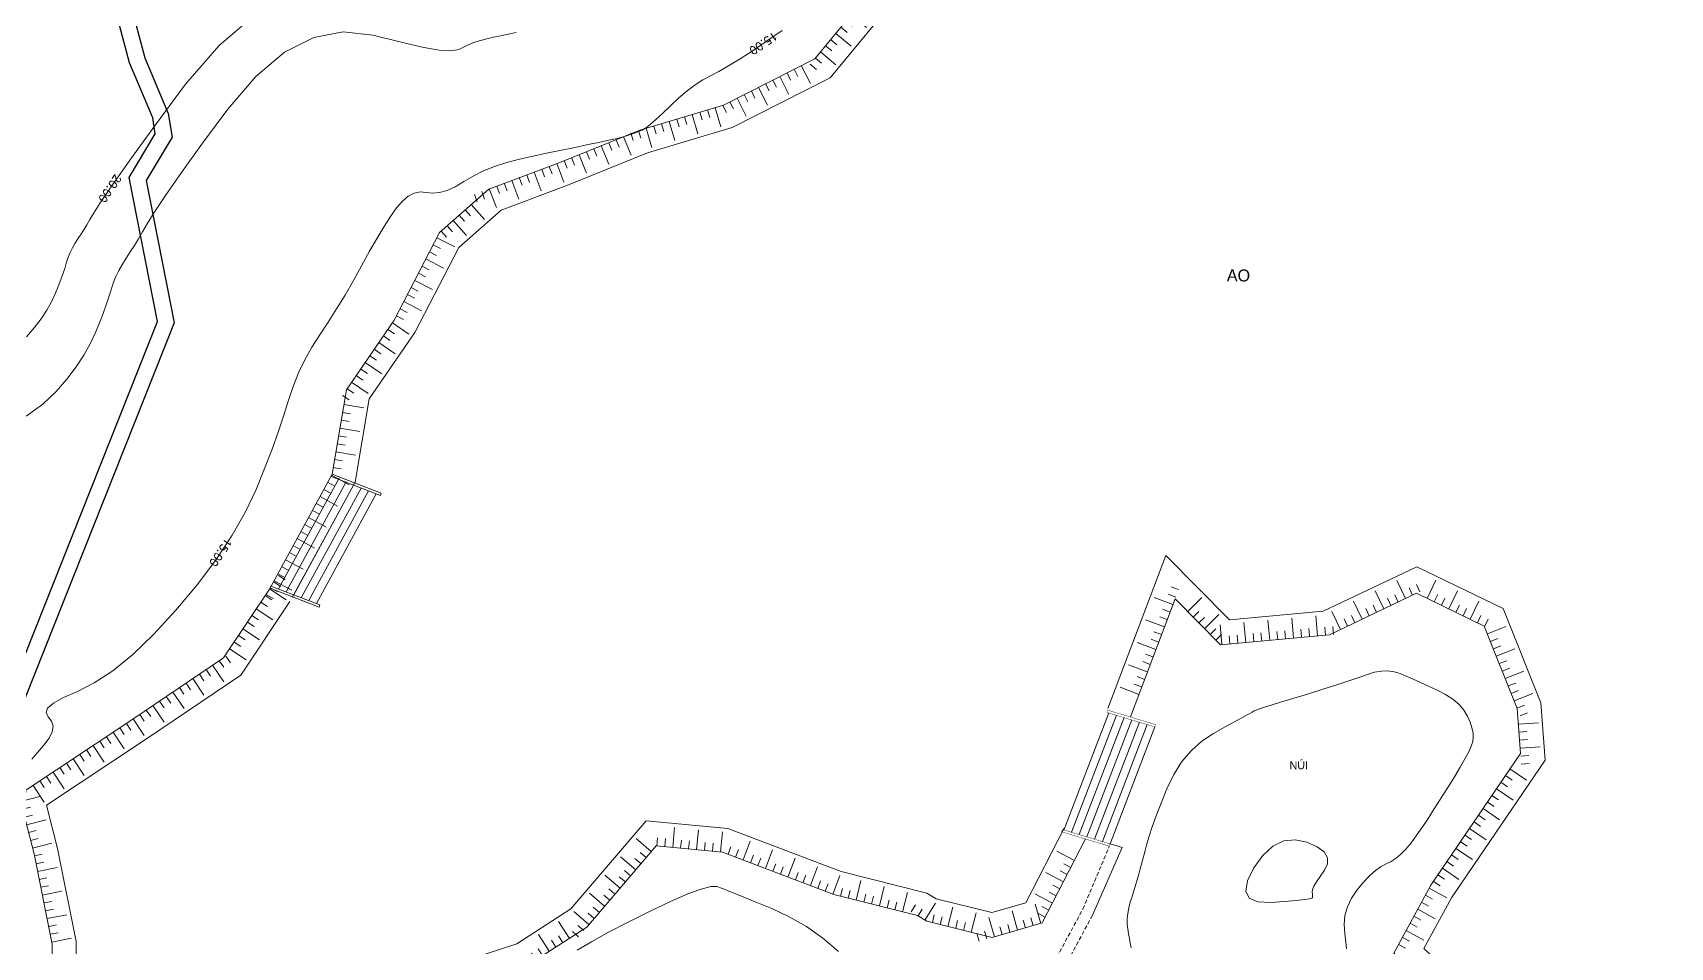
# Model space of a CAD drawing. Header units: inches. Extents: x 496359 to 501064, y 2374078 to 2377203.
# Drawn here: x 496846.4 to 497051, y 2376602.1 to 2376716.4 of the extents above; entities that cross this region are included whole.
import ezdxf
from ezdxf.enums import TextEntityAlignment as Align

# ---------------------------------------------------------------- set-up
doc = ezdxf.new("R2010")
doc.units = ezdxf.units.IN
doc.header["$MEASUREMENT"] = 0
doc.linetypes.add('DASHED', pattern=[0.75, 0.5, -0.25])
for name, color, linetype in [('chu', 6, 'Continuous'), ('MANH', 147, 'Continuous'), ('NOI', 2, 'Continuous'), ('tl', 8, 'Continuous')]:
    doc.layers.add(name, color=color, linetype=linetype)
for name, color, linetype, lineweight in [('LC Net dam 1', 30, 'Continuous', 30), ('LC Net manh', 239, 'Continuous', 5), ('manh1', 67, 'Continuous', 13)]:
    doc.layers.add(name, color=color, linetype=linetype, lineweight=lineweight)
doc.styles.get("Standard").update_dxf_attribs({"font": 'vnsimli.shx', "height": 2})
doc.styles.add('style1', font='')
doc.styles.get('style1').set_extended_font_data('.VnAvantH')

# ---------------------------------------------------------------- blocks, each defined once
blk = doc.blocks.new('t2')
at = {"layer": 'tl', "color": 250, "lineweight": 0}
for p, q in [((-2, 0), (-2, -1)), ((-1, 0), (-1, -1)), ((0, 0), (0, -2.5))]:
    blk.add_line(p, q, dxfattribs=at)
blk = doc.blocks.new('t1')
at = {"layer": 'tl', "color": 250, "lineweight": 0}
for p, q in [((0, 0), (0, 2.5)), ((-2, 0), (-2, 1)), ((-1, 0), (-1, 1))]:
    blk.add_line(p, q, dxfattribs=at)
blk = doc.blocks.new('Nền HT mới')
at = {"layer": 'MANH', "color": 2, "lineweight": 0, "elevation": -28.38}
for points in [[(148.66, 366.49), (156.27, 380.45), (158.08, 391.02), (164.05, 399.72), (169.7, 410.66), (175.84, 416.08), (184.53, 419.33), (194.71, 423.43), (205.17, 426.56), (216.58, 432.35), (221.83, 438.71)], [(335.87, 302.47), (313.11, 308.45), (296.58, 313.55), (288.91, 320.62), (293.55, 329.12), (304.75, 345.58), (304.34, 351.21), (300.22, 361.5), (291.78, 365.59), (280.91, 360.42), (267.27, 359.17), (261.59, 364.89), (256.01, 350.16)], [(151.3, 365.05), (159.15, 379.46), (160.92, 389.86), (166.63, 398.18), (172.11, 408.78), (177.41, 413.46), (185.61, 416.54), (195.7, 420.6), (206.28, 423.77), (218.5, 429.96), (223.89, 436.49)], [(334.87, 305.83), (313.94, 311.34), (298.11, 316.22), (292.67, 321.24), (296.12, 327.56), (307.82, 344.75), (307.3, 351.89), (302.57, 363.7), (291.79, 368.91), (280.1, 363.36), (268.41, 362.28), (260.43, 370.31), (253.2, 351.22)], [(157.15, 379.98), (149.6, 366.13)], [(158.03, 379.5), (150.54, 365.76)], [(158.95, 379.1), (151.48, 365.4)], [(159.89, 378.73), (152.42, 365.03)], [(156.17, 380.17), (162.31, 377.8)], [(156.27, 380.45), (162.41, 378.08)], [(160.83, 378.37), (153.37, 364.67)], [(161.77, 378), (154.31, 364.31)], [(148.52, 366.22), (142.72, 357.54), (131.4, 349.88), (117.14, 340.43), (119.04, 333.05), (121.31, 321.76), (121.41, 310.36)], [(180.66, 319.09), (188.1, 323.89), (196.77, 334.05), (205.05, 333.26), (218.96, 327.97), (229.42, 325.33), (230.57, 324.62), (238.75, 322.61), (245, 324.41), (250.4, 334.9)], [(148.52, 366.22), (154.65, 363.85)], [(148.63, 366.5), (154.76, 364.13)], [(151.01, 364.56), (144.89, 355.38), (133.07, 347.39), (120.58, 339.11), (121.96, 333.72), (124.31, 322.08), (124.41, 310.93)], [(170.17, 318.81), (179.36, 321.82), (186.1, 326.17), (195.5, 337.18), (205.73, 336.21), (219.86, 330.84), (230.6, 328.12), (231.74, 327.42), (238.69, 325.71), (242.93, 326.93), (247.73, 336.27)], [(247.71, 336.02), (253.3, 350.64)], [(248.67, 335.74), (254.26, 350.35)], [(249.63, 335.45), (255.22, 350.06)], [(250.59, 335.16), (256.18, 349.77)], [(251.55, 334.87), (257.14, 349.48)], [(252.51, 334.58), (258.1, 349.19)], [(253.47, 334.29), (259.06, 348.9)]]:
    blk.add_lwpolyline(points, dxfattribs=at)
at = {"layer": 'MANH', "color": 3, "lineweight": 0, "elevation": -28.38}
for points in [[(162.31, 377.8), (162.41, 378.08)], [(148.52, 366.22), (148.63, 366.5)], [(154.65, 363.85), (154.76, 364.13)]]:
    blk.add_lwpolyline(points, dxfattribs=at)
at = {"layer": 'MANH', "color": 2, "lineweight": 0, "const_width": 0.05, "elevation": -28.38}
for points in [[(253.1, 350.7), (259.06, 348.9), (259.14, 349.19), (253.19, 350.99), (253.1, 350.7)], [(247.42, 335.8), (253.38, 334), (253.46, 334.29), (247.51, 336.08), (247.42, 335.8)]]:
    blk.add_lwpolyline(points, dxfattribs=at)
at = {"layer": 'MANH', "color": 3, "linetype": 'DASHED', "lineweight": 0, "elevation": -28.38}
for points in [[(243.94, 314.85), (250.09, 326.15), (253.38, 334)], [(251.28, 325.38), (245.21, 314.05)]]:
    blk.add_lwpolyline(points, dxfattribs=at)
at = {"layer": 'MANH', "lineweight": 0, "elevation": -28.38}
for points in [[(254.99, 333.85), (251.28, 325.38)], [(253.47, 334.29), (254.99, 333.85)]]:
    blk.add_lwpolyline(points, dxfattribs=at)
at = {"layer": 'manh1', "color": 1, "lineweight": 0, "elevation": -28.38}
for points in [[(212.5, 435.91), (210.69, 434.63), (208.88, 433.4), (207.25, 432.34), (205.81, 431.46), (204.58, 430.76), (203.54, 430.22), (202.59, 429.71), (201.62, 429.09), (200.62, 428.35), (199.59, 427.47), (198.54, 426.48), (197.55, 425.53), (196.7, 424.73), (195.99, 424.12), (195.42, 423.7), (195, 423.45), (194.64, 423.3), (194.29, 423.16), (193.93, 423.03), (193.57, 422.9), (193.17, 422.77), (192.64, 422.61), (191.88, 422.42), (190.85, 422.19), (189.58, 421.91), (188.06, 421.59), (186.42, 421.25), (184.74, 420.9), (183.07, 420.55), (181.39, 420.19), (179.71, 419.82), (178.1, 419.4), (176.58, 418.91), (175.19, 418.35), (173.9, 417.71), (172.73, 417.01), (171.65, 416.37), (170.64, 415.91), (169.71, 415.64), (168.84, 415.57), (168.04, 415.65), (167.28, 415.72), (166.53, 415.58), (165.79, 415.2), (165.06, 414.58), (164.34, 413.73), (163.59, 412.66), (162.78, 411.4), (161.9, 409.94), (160.97, 408.31), (159.97, 406.5), (158.94, 404.65), (157.89, 402.84), (156.84, 401.12), (155.79, 399.47), (154.74, 397.89), (153.75, 396.33), (152.85, 394.74), (152.07, 393.11), (151.41, 391.43), (150.83, 389.71), (150.25, 387.86), (149.57, 385.83), (148.77, 383.6), (147.84, 381.16), (146.77, 378.54), (145.45, 375.75), (143.8, 372.84), (141.8, 369.82), (139.44, 366.68), (136.77, 363.49), (134.01, 360.49), (131.37, 357.95), (128.88, 355.92), (126.57, 354.39), (124.46, 353.33), (122.7, 352.56), (121.45, 351.88), (120.73, 351.26), (120.54, 350.69), (120.82, 350.17), (121.23, 349.63), (121.41, 349.01), (121.31, 348.3), (120.92, 347.5), (120.27, 346.62), (119.5, 345.73), (118.76, 344.89)], [(186.9, 321.01), (188.7, 322.07), (190.82, 323.24), (193.25, 324.51), (195.94, 325.85), (198.54, 327.09), (200.72, 328.03), (202.4, 328.65), (203.6, 328.96), (204.36, 328.95), (205.07, 328.7), (206.07, 328.3), (207.43, 327.75), (209.15, 327.06), (211.2, 326.22), (213.39, 325.19), (215.54, 323.96), (217.59, 322.5), (219.56, 320.83)], [(146.47, 437.67), (142.16, 434.03), (137.97, 429.17), (134.2, 424.1), (131.14, 419.85), (128.83, 416.6), (127.29, 414.35), (126.46, 413.05), (126.01, 412.28), (125.63, 411.62), (125.25, 411), (124.88, 410.41), (124.5, 409.85), (124.15, 409.3), (123.83, 408.73), (123.56, 408.16), (123.32, 407.56), (123.11, 406.95), (122.91, 406.29), (122.67, 405.57), (122.38, 404.78), (122.05, 403.92), (121.67, 402.98), (121.21, 401.99), (120.62, 400.96), (119.91, 399.89), (119.06, 398.77), (118.08, 397.62)]]:
    blk.add_lwpolyline(points, dxfattribs=at)
at = {"layer": 'manh1', "lineweight": 0, "elevation": -28.38}
for points in [[(179.28, 435.64), (178.28, 435.44), (177.33, 435.24), (176.44, 435.04), (175.6, 434.86), (174.81, 434.66), (174.07, 434.42), (173.4, 434.15), (172.76, 433.84), (172.12, 433.52), (171.19, 433.34), (169.67, 433.43), (167.52, 433.82), (164.73, 434.48), (161.35, 435.32), (157.67, 435.71), (153.98, 435.03), (150.34, 433.17), (146.74, 430.14), (143.25, 426.08), (140.08, 421.82), (137.46, 418.16), (135.45, 415.27), (134.03, 413.14), (133.16, 411.74), (132.59, 410.75), (132.08, 409.86), (131.57, 409.02), (131.06, 408.23), (130.55, 407.46), (130.07, 406.7), (129.64, 405.93), (129.26, 405.15), (128.94, 404.34), (128.66, 403.5), (128.38, 402.61), (128.05, 401.62), (127.66, 400.54), (127.21, 399.37), (126.69, 398.09), (126.06, 396.75), (125.26, 395.34), (124.28, 393.87), (123.13, 392.35), (121.79, 390.79), (120.13, 389.22), (118.04, 387.7)], [(256.12, 321.3), (256, 321.87), (255.9, 322.46), (255.79, 323.05), (255.69, 323.66), (255.62, 324.28), (255.61, 324.93), (255.68, 325.59), (255.81, 326.28), (256, 326.99), (256.22, 327.71), (256.44, 328.42), (256.66, 329.12), (256.86, 329.81), (257.06, 330.5), (257.25, 331.19), (257.45, 331.92), (257.65, 332.67), (257.86, 333.45), (258.08, 334.28), (258.36, 335.24), (258.75, 336.4), (259.25, 337.78), (259.86, 339.39), (260.58, 341.18), (261.44, 342.97), (262.46, 344.58), (263.63, 345.97), (264.95, 347.13), (266.39, 348.08), (267.78, 348.86), (268.94, 349.49), (269.85, 349.98), (270.5, 350.35), (270.92, 350.58), (271.21, 350.75), (271.47, 350.89), (271.73, 351.01), (272, 351.12), (272.29, 351.22), (272.77, 351.37), (273.59, 351.62), (274.77, 351.98), (276.3, 352.45), (278.16, 353.01), (280.07, 353.6), (281.8, 354.15), (283.3, 354.64), (284.57, 355.08), (285.62, 355.45), (286.53, 355.73), (287.38, 355.88), (288.19, 355.9), (288.97, 355.8), (289.71, 355.56), (290.48, 355.24), (291.33, 354.87), (292.26, 354.46), (293.28, 354), (294.36, 353.5), (295.4, 352.95), (296.32, 352.35), (297.08, 351.69), (297.68, 350.99), (298.14, 350.23), (298.46, 349.49), (298.69, 348.8), (298.82, 348.17), (298.85, 347.6), (298.78, 347.08), (298.6, 346.51), (298.28, 345.79), (297.81, 344.9), (297.22, 343.86), (296.5, 342.68), (295.75, 341.47), (295.06, 340.37), (294.44, 339.39), (293.9, 338.54), (293.43, 337.8), (292.99, 337.12), (292.52, 336.43), (292.03, 335.72), (291.51, 335), (290.96, 334.27), (290.39, 333.58), (289.8, 332.99), (289.21, 332.49), (288.6, 332.1), (287.98, 331.79), (287.34, 331.45), (286.65, 330.96), (285.92, 330.32), (285.15, 329.52), (284.36, 328.56), (283.65, 327.51), (283.14, 326.44), (282.82, 325.34), (282.72, 324.22), (282.8, 323.11), (282.94, 322.07), (283.03, 321.19)]]:
    blk.add_lwpolyline(points, dxfattribs=at)
at = {"layer": 'manh1', "color": 1, "lineweight": 0, "elevation": -28.38}
blk.add_lwpolyline([(279.71, 330.22), (279.26, 329.55), (278.95, 329.01), (278.78, 328.58), (278.74, 328.26), (278.76, 328.03), (278.77, 327.84), (278.77, 327.69), (278.75, 327.57), (278.68, 327.49), (278.4, 327.42), (277.75, 327.33), (276.71, 327.21), (275.28, 327.09), (273.55, 326.97), (271.94, 327.06), (270.87, 327.52), (270.44, 328.39), (270.63, 329.67), (271.42, 331.28), (272.56, 332.84), (273.83, 333.99), (275.19, 334.65), (276.61, 334.81), (278.06, 334.51), (279.33, 333.94), (280.21, 333.28), (280.64, 332.56), (280.64, 331.79), (280.25, 330.99)], close=True, dxfattribs=at)
at = {"layer": 'NOI', "lineweight": 0}
for name, p, rotation in [('t2', (221.11, 437.84, -28.38), 50.47385117664297), ('t2', (219.2, 435.52, -28.38), 50.47385117664297), ('t2', (217.29, 433.21, -28.38), 50.47385117664297), ('t2', (212.22, 430.14, -28.38), 26.88921304232802), ('t2', (214.9, 431.5, -28.38), 26.88921304232802), ('t2', (209.55, 428.79, -28.38), 26.88921304232802), ('t2', (204.13, 426.25, -28.38), 16.67320851308914), ('t2', (206.87, 427.43, -28.38), 26.88921304232802), ('t2', (195.5, 423.67, -28.38), 16.67320851308914), ('t2', (198.38, 424.53, -28.38), 16.67320851308914), ('t2', (201.25, 425.39, -28.38), 16.67320851308914), ('t2', (189.91, 421.5, -28.38), 21.91599649004822), ('t2', (192.7, 422.62, -28.38), 21.91599649004822), ('t2', (187.13, 420.38, -28.38), 21.91599649004822), ('t2', (181.54, 418.21, -28.38), 20.54009833437145), ('t2', (184.34, 419.27, -28.38), 20.54009833437145), ('t2', (175.92, 416.11, -28.38), 20.54009833437145), ('t2', (178.73, 417.16, -28.38), 20.54009833437145), ('t2', (173.65, 414.15, -28.38), 41.4349646665551), ('t2', (171.4, 412.16, -28.38), 41.4349646665551), ('t2', (169.37, 410.01, -28.38), 62.66886279140196), ('t2', (167.99, 407.35, -28.38), 62.66886279140196), ('t2', (166.61, 404.68, -28.38), 62.66886279140196), ('t2', (165.23, 402.02, -28.38), 62.66886279140196), ('t2', (163.81, 399.38, -28.38), 55.55306554946944), ('t2', (162.11, 396.91, -28.38), 55.55306554946944), ('t2', (160.42, 394.43, -28.38), 55.55306554946944), ('t2', (158.72, 391.96, -28.38), 55.55306554946944), ('t2', (157.76, 389.18, -28.38), 80.31904674997766), ('t2', (157.26, 386.23, -28.38), 80.31904674997766), ('t2', (156.75, 383.27, -28.38), 80.31904674997766), ('t2', (156.2, 380.33, -28.38), 61.41019977919007), ('t2', (154.77, 377.69, -28.38), 61.41019977919007), ('t2', (153.33, 375.06, -28.38), 61.41019977919007), ('t2', (151.9, 372.43, -28.38), 61.41019977919007), ('t2', (150.46, 369.79, -28.38), 61.41019977919007), ('t2', (149.03, 367.16, -28.38), 61.41019977919007), ('t1', (148.47, 366.15, -28.38), 236.2831340815078), ('t2', (261.32, 364.18, -28.38), 249.2567714164538), ('t2', (287.67, 363.63, -28.38), 205.4361311640777), ('t2', (290.37, 364.92, -28.38), 205.4361311640777), ('t2', (293.08, 364.96, -28.38), 154.1935068962301), ('t1', (146.8, 363.65, -28.38), 236.2831340815078), ('t2', (263.17, 363.3, -28.38), 134.7994837859796), ('t2', (282.25, 361.05, -28.38), 205.4361311640777), ('t2', (284.96, 362.34, -28.38), 205.4361311640777), ('t2', (295.78, 363.65, -28.38), 154.1935068962301), ('t2', (298.48, 362.34, -28.38), 154.1935068962301), ('t1', (145.14, 361.15, -28.38), 236.2831340815078), ('t2', (260.26, 361.38, -28.38), 249.2567714164538), ('t2', (265.28, 361.17, -28.38), 134.7994837859796), ('t2', (270.43, 359.46, -28.38), 185.2442486527462), ('t2', (273.42, 359.73, -28.38), 185.2442486527462), ('t2', (276.41, 360.01, -28.38), 185.2442486527462), ('t2', (279.4, 360.28, -28.38), 185.2442486527462), ('t1', (143.47, 358.66, -28.38), 236.2831340815078), ('t2', (259.19, 358.57, -28.38), 249.2567714164538), ('t2', (267.45, 359.18, -28.38), 185.2442486527462), ('t2', (300.62, 360.51, -28.38), 111.8207192894364), ('t2', (258.13, 355.77, -28.38), 249.2567714164538), ('t2', (301.73, 357.73, -28.38), 111.8207192894364), ('t1', (138.87, 354.93, -28.38), 214.0655178886717), ('t1', (141.35, 356.61, -28.38), 214.0655178886717), ('t1', (136.38, 353.25, -28.38), 214.0655178886717), ('t2', (257.07, 352.96, -28.38), 249.2567714164538), ('t2', (302.85, 354.94, -28.38), 111.8207192894364), ('t1', (133.9, 351.57, -28.38), 214.0655178886717), ('t2', (303.96, 352.16, -28.38), 111.8207192894364), ('t1', (131.41, 349.89, -28.38), 214.0655178886717), ('t1', (128.91, 348.23, -28.38), 213.5554762920593), ('t2', (304.49, 349.24, -28.38), 94.16746446645136), ('t1', (123.91, 344.92, -28.38), 213.5554762920593), ('t1', (126.41, 346.57, -28.38), 213.5554762920593), ('t2', (304.71, 346.24, -28.38), 94.16746446645136), ('t1', (121.41, 343.26, -28.38), 213.5554762920593), ('t1', (117.36, 339.58, -28.38), 284.3890641794374), ('t1', (118.91, 341.6, -28.38), 213.5554762920593), ('t2', (303.44, 343.65, -28.38), 55.75678078822497), ('t2', (301.75, 341.17, -28.38), 55.75678078822497), ('t1', (118.11, 336.67, -28.38), 284.3890641794374), ('t2', (300.07, 338.69, -28.38), 55.75678078822497), ('t1', (118.85, 333.76, -28.38), 284.3890641794374), ('t1', (198.83, 333.85, -28.38), 354.5676882788097), ('t1', (201.81, 333.57, -28.38), 354.5676882788097), ('t1', (204.8, 333.29, -28.38), 354.5676882788097), ('t2', (298.38, 336.21, -28.38), 55.75678078822497), ('t1', (196.16, 333.34, -28.38), 49.52258010457263), ('t1', (207.62, 332.28, -28.38), 339.1706621884584), ('t1', (210.42, 331.22, -28.38), 339.1706621884584), ('t2', (296.69, 333.73, -28.38), 55.75678078822497), ('t1', (119.48, 330.83, -28.38), 281.3873494302363), ('t1', (194.22, 331.06, -28.38), 49.52258010457263), ('t1', (213.23, 330.15, -28.38), 339.1706621884584), ('t1', (216.03, 329.08, -28.38), 339.1706621884584), ('t1', (249.03, 332.23, -28.38), 62.75863610157096), ('t1', (120.07, 327.89, -28.38), 281.3873494302363), ('t1', (192.27, 328.77, -28.38), 49.52258010457263), ('t1', (218.83, 328.02, -28.38), 339.1706621884584), ('t1', (221.74, 327.27, -28.38), 345.8264236639343), ('t1', (224.65, 326.53, -28.38), 345.8264236639343), ('t1', (247.66, 329.56, -28.38), 62.75863610157096), ('t2', (295, 331.25, -28.38), 55.75678078822497), ('t1', (120.67, 324.95, -28.38), 281.3873494302363), ('t1', (190.32, 326.49, -28.38), 49.52258010457263), ('t1', (227.56, 325.8, -28.38), 345.8264236639343), ('t1', (230.34, 324.76, -28.38), 328.4297436961724), ('t1', (246.28, 326.9, -28.38), 62.75863610157096), ('t2', (293.35, 328.75, -28.38), 61.3554907984032), ('t1', (188.37, 324.21, -28.38), 49.52258010457263), ('t1', (233.22, 323.97, -28.38), 346.1727043000431), ('t1', (236.13, 323.25, -28.38), 346.1727043000431), ('t1', (241.92, 323.52, -28.38), 16.07529259149254), ('t1', (244.81, 324.35, -28.38), 16.07529259149254), ('t2', (291.91, 326.12, -28.38), 61.3554907984032), ('t1', (121.26, 322.01, -28.38), 281.3873494302363), ('t1', (185.93, 322.49, -28.38), 32.8082208711895), ('t1', (239.04, 322.69, -28.38), 16.07529259149254), ('t2', (290.47, 323.48, -28.38), 61.3554907984032), ('t1', (183.41, 320.87, -28.38), 32.8082208711895)]:
    blk.add_blockref(name, p, dxfattribs=dict(at, rotation=rotation))
at = {"layer": 'chu', "color": 6, "lineweight": 0, "style": 'style1'}
blk.add_text('AO', height=1.5, rotation=359.2672, dxfattribs=at).set_placement((268.06, 404.57, -28.38))
at = {"layer": 'chu', "color": 1, "lineweight": 0, "style": 'style1'}
blk.add_text('NóI', height=1, dxfattribs=at).set_placement((275.9, 343.61, -28.38))
at = {"layer": 'manh1', "lineweight": 0}
for s, rotation, p in [('15.00', 214.1614, (210.17, 434.28, -28.38)), ('20.00', 235.5511, (128.53, 416.15, -28.38)), ('15.00', 236.4692, (142.37, 370.69, -28.38))]:
    blk.add_text(s, height=1, rotation=rotation, dxfattribs=at).set_placement(p, align=Align.MIDDLE)

msp = doc.modelspace()

# ---------------------------------------------------------------- linework, layer by layer
at = {"layer": 'LC Net dam 1'}
for points in [[(496843.49, 2376739.7), (496846.55, 2376736.46), (496849.53, 2376732.31), (496858.54, 2376720.24), (496860.39, 2376713.26), (496863.32, 2376706.3), (496863.8, 2376703.35), (496860.56, 2376697.91), (496864.08, 2376680.13), (496841.55, 2376623.57)], [(496839.49, 2376623.82), (496862, 2376680.32), (496858.45, 2376698.28), (496861.71, 2376703.75), (496861.38, 2376705.75), (496858.5, 2376712.61), (496856.71, 2376719.35), (496847.92, 2376731.13), (496845, 2376735.19)]]:
    msp.add_lwpolyline(points, dxfattribs=at)

# ---------------------------------------------------------------- block references
at = {"layer": 'LC Net manh'}
msp.add_blockref('Nền HT mới', (496727.52, 2376280.77, 2.92), dxfattribs=at)

doc.saveas('drawing.dxf')
